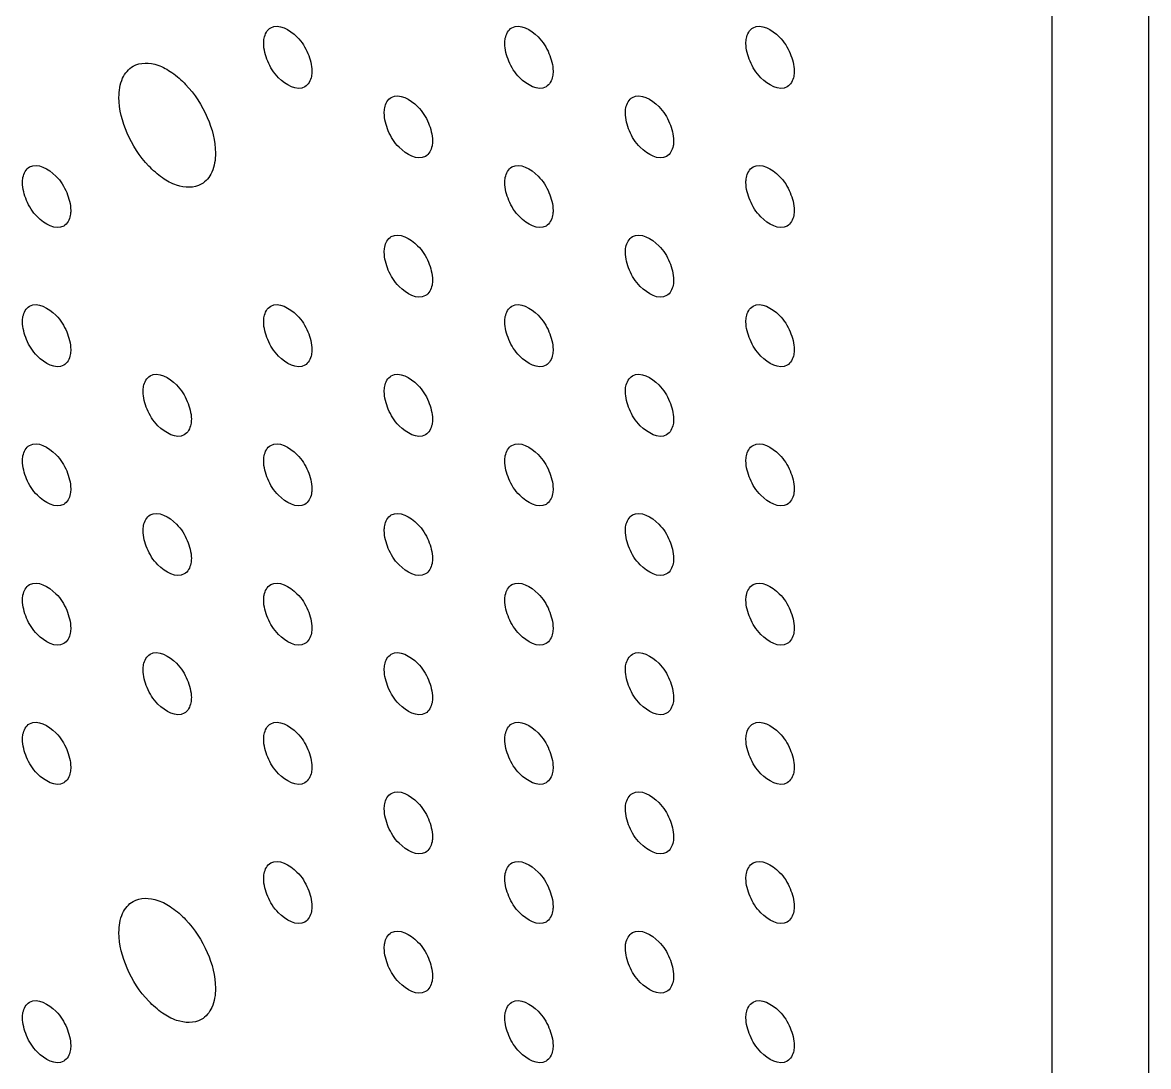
# Model space of a CAD drawing. Header units: millimetres. Extents: x 0 to 1189, y 0 to 858.
# Drawn here: x 949.39 to 982.41, y 477.22 to 507.84 of the extents above; entities that cross this region are included whole.
import ezdxf

# ---------------------------------------------------------------- set-up
doc = ezdxf.new("R2010")
doc.units = ezdxf.units.MM
doc.header["$LTSCALE"] = 65.395
doc.layers.get('0').update_dxf_attribs({"linetype": 'CONTINUOUS'})
doc.layers.add('AXIS', color=7, linetype='CONTINUOUS')

msp = doc.modelspace()

# ---------------------------------------------------------------- linework, layer by layer
at = {"color": 7, "linetype": 'Continuous'}
for p, q in [((982.409, 641.721), (982.409, 366.56)), ((979.581, 364.927), (979.581, 640.088))]:
    msp.add_line(p, q, dxfattribs=at)
at = {"layer": 'AXIS', "color": 7, "linetype": 'Continuous'}
for points, knots in [([(956.671, 507.688), (956.907, 507.824), (957.46, 507.494), (957.773, 506.967), (957.879, 506.593), (957.879, 506.414)], [0, 0, 0, 0, 0.422457, 0.722247, 1, 1, 1, 1]), ([(963.743, 507.688), (963.978, 507.824), (964.531, 507.494), (964.844, 506.967), (964.95, 506.593), (964.95, 506.414)], [0, 0, 0, 0, 0.422457, 0.722247, 1, 1, 1, 1]), ([(970.814, 507.688), (971.049, 507.824), (971.603, 507.494), (971.915, 506.967), (972.021, 506.593), (972.021, 506.414)], [0, 0, 0, 0, 0.422457, 0.722247, 1, 1, 1, 1]), ([(956.465, 507.23), (956.465, 507.281), (956.477, 507.45), (956.567, 507.627), (956.671, 507.688)], [0, 0, 0, 0, 0.294485, 1, 1, 1, 1]), ([(963.536, 507.23), (963.536, 507.281), (963.548, 507.45), (963.638, 507.627), (963.743, 507.688)], [0, 0, 0, 0, 0.294485, 1, 1, 1, 1]), ([(970.607, 507.23), (970.607, 507.281), (970.619, 507.45), (970.709, 507.627), (970.814, 507.688)], [0, 0, 0, 0, 0.294485, 1, 1, 1, 1]), ([(957.673, 505.956), (957.438, 505.82), (956.884, 506.15), (956.571, 506.677), (956.465, 507.051), (956.465, 507.23)], [0, 0, 0, 0, 0.422457, 0.722247, 1, 1, 1, 1]), ([(964.744, 505.956), (964.509, 505.82), (963.955, 506.15), (963.642, 506.677), (963.536, 507.052), (963.536, 507.23)], [0, 0, 0, 0, 0.422457, 0.722247, 1, 1, 1, 1]), ([(971.815, 505.956), (971.58, 505.82), (971.026, 506.15), (970.713, 506.677), (970.607, 507.052), (970.607, 507.23)], [0, 0, 0, 0, 0.422457, 0.722247, 1, 1, 1, 1]), ([(952.222, 505.647), (952.222, 505.838), (952.269, 506.193), (952.502, 506.484), (952.637, 506.562)], [0, 0, 0, 0, 0.55075, 1, 1, 1, 1]), ([(952.637, 506.562), (952.846, 506.683), (953.304, 506.66), (953.802, 506.377), (954.347, 505.898), (954.854, 505.111), (955.051, 504.371), (955.051, 504.014)], [0, 0, 0, 0, 0.183292, 0.301476, 0.436207, 0.728901, 1, 1, 1, 1]), ([(957.879, 506.414), (957.879, 506.363), (957.868, 506.194), (957.777, 506.017), (957.673, 505.956)], [0, 0, 0, 0, 0.294485, 1, 1, 1, 1]), ([(964.95, 506.414), (964.95, 506.363), (964.939, 506.194), (964.848, 506.017), (964.744, 505.956)], [0, 0, 0, 0, 0.294485, 1, 1, 1, 1]), ([(972.021, 506.414), (972.021, 506.363), (972.01, 506.195), (971.919, 506.017), (971.815, 505.956)], [0, 0, 0, 0, 0.294485, 1, 1, 1, 1]), ([(954.637, 503.098), (954.427, 502.978), (953.969, 503.001), (953.471, 503.283), (952.926, 503.762), (952.419, 504.549), (952.222, 505.289), (952.222, 505.647)], [0, 0, 0, 0, 0.183292, 0.301476, 0.436207, 0.728901, 1, 1, 1, 1]), ([(960.001, 505.189), (960.001, 505.239), (960.012, 505.408), (960.103, 505.586), (960.207, 505.646)], [0, 0, 0, 0, 0.294485, 1, 1, 1, 1]), ([(960.207, 505.646), (960.442, 505.783), (960.996, 505.452), (961.309, 504.926), (961.415, 504.551), (961.415, 504.373)], [0, 0, 0, 0, 0.422457, 0.722247, 1, 1, 1, 1]), ([(967.072, 505.189), (967.072, 505.239), (967.083, 505.408), (967.174, 505.586), (967.278, 505.646)], [0, 0, 0, 0, 0.294485, 1, 1, 1, 1]), ([(967.278, 505.646), (967.513, 505.783), (968.067, 505.452), (968.38, 504.926), (968.486, 504.551), (968.486, 504.373)], [0, 0, 0, 0, 0.422457, 0.722247, 1, 1, 1, 1]), ([(961.208, 503.915), (960.973, 503.779), (960.419, 504.109), (960.107, 504.635), (960.001, 505.01), (960.001, 505.189)], [0, 0, 0, 0, 0.422457, 0.722247, 1, 1, 1, 1]), ([(968.279, 503.915), (968.044, 503.779), (967.491, 504.109), (967.178, 504.636), (967.072, 505.01), (967.072, 505.189)], [0, 0, 0, 0, 0.422457, 0.722247, 1, 1, 1, 1]), ([(961.415, 504.373), (961.415, 504.322), (961.403, 504.153), (961.313, 503.976), (961.208, 503.915)], [0, 0, 0, 0, 0.294485, 1, 1, 1, 1]), ([(968.486, 504.373), (968.486, 504.322), (968.474, 504.153), (968.384, 503.976), (968.279, 503.915)], [0, 0, 0, 0, 0.294485, 1, 1, 1, 1]), ([(955.051, 504.014), (955.051, 503.823), (955.004, 503.468), (954.772, 503.176), (954.637, 503.098)], [0, 0, 0, 0, 0.55075, 1, 1, 1, 1]), ([(949.394, 503.148), (949.394, 503.198), (949.405, 503.367), (949.496, 503.544), (949.6, 503.605)], [0, 0, 0, 0, 0.294485, 1, 1, 1, 1]), ([(949.6, 503.605), (949.835, 503.742), (950.389, 503.411), (950.702, 502.885), (950.808, 502.51), (950.808, 502.331)], [0, 0, 0, 0, 0.422457, 0.722247, 1, 1, 1, 1]), ([(963.536, 503.148), (963.536, 503.198), (963.548, 503.367), (963.638, 503.544), (963.743, 503.605)], [0, 0, 0, 0, 0.294485, 1, 1, 1, 1]), ([(963.743, 503.605), (963.978, 503.742), (964.531, 503.411), (964.844, 502.885), (964.95, 502.51), (964.95, 502.331)], [0, 0, 0, 0, 0.422457, 0.722247, 1, 1, 1, 1]), ([(970.607, 503.148), (970.607, 503.198), (970.619, 503.367), (970.709, 503.545), (970.814, 503.605)], [0, 0, 0, 0, 0.294485, 1, 1, 1, 1]), ([(970.814, 503.605), (971.049, 503.742), (971.603, 503.411), (971.915, 502.885), (972.021, 502.51), (972.021, 502.331)], [0, 0, 0, 0, 0.422457, 0.722247, 1, 1, 1, 1]), ([(950.602, 501.874), (950.367, 501.737), (949.813, 502.068), (949.5, 502.594), (949.394, 502.969), (949.394, 503.148)], [0, 0, 0, 0, 0.422457, 0.722247, 1, 1, 1, 1]), ([(964.744, 501.874), (964.509, 501.737), (963.955, 502.068), (963.642, 502.594), (963.536, 502.969), (963.536, 503.148)], [0, 0, 0, 0, 0.422457, 0.722247, 1, 1, 1, 1]), ([(971.815, 501.874), (971.58, 501.737), (971.026, 502.068), (970.713, 502.594), (970.607, 502.969), (970.607, 503.148)], [0, 0, 0, 0, 0.422457, 0.722247, 1, 1, 1, 1]), ([(950.808, 502.331), (950.808, 502.281), (950.797, 502.112), (950.706, 501.934), (950.602, 501.874)], [0, 0, 0, 0, 0.294485, 1, 1, 1, 1]), ([(964.95, 502.331), (964.95, 502.281), (964.939, 502.112), (964.848, 501.935), (964.744, 501.874)], [0, 0, 0, 0, 0.294485, 1, 1, 1, 1]), ([(972.021, 502.331), (972.021, 502.281), (972.01, 502.112), (971.919, 501.935), (971.815, 501.874)], [0, 0, 0, 0, 0.294485, 1, 1, 1, 1]), ([(960.001, 501.106), (960.001, 501.157), (960.012, 501.326), (960.103, 501.503), (960.207, 501.564)], [0, 0, 0, 0, 0.294485, 1, 1, 1, 1]), ([(960.207, 501.564), (960.442, 501.7), (960.996, 501.37), (961.309, 500.844), (961.415, 500.469), (961.415, 500.29)], [0, 0, 0, 0, 0.422457, 0.722247, 1, 1, 1, 1]), ([(967.072, 501.107), (967.072, 501.157), (967.083, 501.326), (967.174, 501.503), (967.278, 501.564)], [0, 0, 0, 0, 0.294485, 1, 1, 1, 1]), ([(967.278, 501.564), (967.513, 501.701), (968.067, 501.37), (968.38, 500.844), (968.486, 500.469), (968.486, 500.29)], [0, 0, 0, 0, 0.422457, 0.722247, 1, 1, 1, 1]), ([(961.208, 499.833), (960.973, 499.696), (960.419, 500.027), (960.107, 500.553), (960.001, 500.928), (960.001, 501.106)], [0, 0, 0, 0, 0.422457, 0.722247, 1, 1, 1, 1]), ([(968.279, 499.833), (968.044, 499.696), (967.491, 500.027), (967.178, 500.553), (967.072, 500.928), (967.072, 501.107)], [0, 0, 0, 0, 0.422457, 0.722247, 1, 1, 1, 1]), ([(961.415, 500.29), (961.415, 500.24), (961.403, 500.071), (961.313, 499.893), (961.208, 499.833)], [0, 0, 0, 0, 0.294485, 1, 1, 1, 1]), ([(968.486, 500.29), (968.486, 500.24), (968.474, 500.071), (968.384, 499.893), (968.279, 499.833)], [0, 0, 0, 0, 0.294485, 1, 1, 1, 1]), ([(949.394, 499.065), (949.394, 499.116), (949.405, 499.284), (949.496, 499.462), (949.6, 499.523)], [0, 0, 0, 0, 0.294485, 1, 1, 1, 1]), ([(949.6, 499.523), (949.835, 499.659), (950.389, 499.329), (950.702, 498.802), (950.808, 498.427), (950.808, 498.249)], [0, 0, 0, 0, 0.422457, 0.722247, 1, 1, 1, 1]), ([(956.465, 499.065), (956.465, 499.116), (956.477, 499.285), (956.567, 499.462), (956.671, 499.523)], [0, 0, 0, 0, 0.294485, 1, 1, 1, 1]), ([(956.671, 499.523), (956.907, 499.659), (957.46, 499.329), (957.773, 498.802), (957.879, 498.427), (957.879, 498.249)], [0, 0, 0, 0, 0.422457, 0.722247, 1, 1, 1, 1]), ([(963.536, 499.065), (963.536, 499.116), (963.548, 499.285), (963.638, 499.462), (963.743, 499.523)], [0, 0, 0, 0, 0.294485, 1, 1, 1, 1]), ([(963.743, 499.523), (963.978, 499.659), (964.531, 499.329), (964.844, 498.802), (964.95, 498.428), (964.95, 498.249)], [0, 0, 0, 0, 0.422457, 0.722247, 1, 1, 1, 1]), ([(970.607, 499.065), (970.607, 499.116), (970.619, 499.285), (970.709, 499.462), (970.814, 499.523)], [0, 0, 0, 0, 0.294485, 1, 1, 1, 1]), ([(970.814, 499.523), (971.049, 499.659), (971.603, 499.329), (971.915, 498.802), (972.021, 498.428), (972.021, 498.249)], [0, 0, 0, 0, 0.422457, 0.722247, 1, 1, 1, 1]), ([(950.602, 497.791), (950.367, 497.655), (949.813, 497.985), (949.5, 498.512), (949.394, 498.886), (949.394, 499.065)], [0, 0, 0, 0, 0.422457, 0.722247, 1, 1, 1, 1]), ([(957.673, 497.791), (957.438, 497.655), (956.884, 497.985), (956.571, 498.512), (956.465, 498.886), (956.465, 499.065)], [0, 0, 0, 0, 0.422457, 0.722247, 1, 1, 1, 1]), ([(964.744, 497.791), (964.509, 497.655), (963.955, 497.985), (963.642, 498.512), (963.536, 498.886), (963.536, 499.065)], [0, 0, 0, 0, 0.422457, 0.722247, 1, 1, 1, 1]), ([(971.815, 497.791), (971.58, 497.655), (971.026, 497.985), (970.713, 498.512), (970.607, 498.887), (970.607, 499.065)], [0, 0, 0, 0, 0.422457, 0.722247, 1, 1, 1, 1]), ([(950.808, 498.249), (950.808, 498.198), (950.797, 498.029), (950.706, 497.852), (950.602, 497.791)], [0, 0, 0, 0, 0.294485, 1, 1, 1, 1]), ([(957.879, 498.249), (957.879, 498.198), (957.868, 498.029), (957.777, 497.852), (957.673, 497.791)], [0, 0, 0, 0, 0.294485, 1, 1, 1, 1]), ([(964.95, 498.249), (964.95, 498.198), (964.939, 498.029), (964.848, 497.852), (964.744, 497.791)], [0, 0, 0, 0, 0.294485, 1, 1, 1, 1]), ([(972.021, 498.249), (972.021, 498.198), (972.01, 498.03), (971.919, 497.852), (971.815, 497.791)], [0, 0, 0, 0, 0.294485, 1, 1, 1, 1]), ([(953.136, 497.481), (953.371, 497.618), (953.925, 497.287), (954.238, 496.761), (954.344, 496.386), (954.344, 496.207)], [0, 0, 0, 0, 0.422457, 0.722247, 1, 1, 1, 1]), ([(960.207, 497.481), (960.442, 497.618), (960.996, 497.287), (961.309, 496.761), (961.415, 496.386), (961.415, 496.208)], [0, 0, 0, 0, 0.422457, 0.722247, 1, 1, 1, 1]), ([(967.278, 497.481), (967.513, 497.618), (968.067, 497.287), (968.38, 496.761), (968.486, 496.386), (968.486, 496.208)], [0, 0, 0, 0, 0.422457, 0.722247, 1, 1, 1, 1]), ([(952.93, 497.024), (952.93, 497.074), (952.941, 497.243), (953.032, 497.421), (953.136, 497.481)], [0, 0, 0, 0, 0.294485, 1, 1, 1, 1]), ([(960.001, 497.024), (960.001, 497.074), (960.012, 497.243), (960.103, 497.421), (960.207, 497.481)], [0, 0, 0, 0, 0.294485, 1, 1, 1, 1]), ([(967.072, 497.024), (967.072, 497.074), (967.083, 497.243), (967.174, 497.421), (967.278, 497.481)], [0, 0, 0, 0, 0.294485, 1, 1, 1, 1]), ([(954.137, 495.75), (953.902, 495.613), (953.348, 495.944), (953.036, 496.47), (952.93, 496.845), (952.93, 497.024)], [0, 0, 0, 0, 0.422457, 0.722247, 1, 1, 1, 1]), ([(961.208, 495.75), (960.973, 495.614), (960.419, 495.944), (960.107, 496.47), (960.001, 496.845), (960.001, 497.024)], [0, 0, 0, 0, 0.422457, 0.722247, 1, 1, 1, 1]), ([(968.279, 495.75), (968.044, 495.614), (967.491, 495.944), (967.178, 496.471), (967.072, 496.845), (967.072, 497.024)], [0, 0, 0, 0, 0.422457, 0.722247, 1, 1, 1, 1]), ([(954.344, 496.207), (954.344, 496.157), (954.332, 495.988), (954.242, 495.811), (954.137, 495.75)], [0, 0, 0, 0, 0.294485, 1, 1, 1, 1]), ([(961.415, 496.208), (961.415, 496.157), (961.403, 495.988), (961.313, 495.811), (961.208, 495.75)], [0, 0, 0, 0, 0.294485, 1, 1, 1, 1]), ([(968.486, 496.208), (968.486, 496.157), (968.474, 495.988), (968.384, 495.811), (968.279, 495.75)], [0, 0, 0, 0, 0.294485, 1, 1, 1, 1]), ([(949.6, 495.44), (949.835, 495.577), (950.389, 495.246), (950.702, 494.72), (950.808, 494.345), (950.808, 494.166)], [0, 0, 0, 0, 0.422457, 0.722247, 1, 1, 1, 1]), ([(956.671, 495.44), (956.907, 495.577), (957.46, 495.246), (957.773, 494.72), (957.879, 494.345), (957.879, 494.166)], [0, 0, 0, 0, 0.422457, 0.722247, 1, 1, 1, 1]), ([(963.743, 495.44), (963.978, 495.577), (964.531, 495.246), (964.844, 494.72), (964.95, 494.345), (964.95, 494.166)], [0, 0, 0, 0, 0.422457, 0.722247, 1, 1, 1, 1]), ([(970.814, 495.44), (971.049, 495.577), (971.603, 495.246), (971.915, 494.72), (972.021, 494.345), (972.021, 494.166)], [0, 0, 0, 0, 0.422457, 0.722247, 1, 1, 1, 1]), ([(949.394, 494.983), (949.394, 495.033), (949.405, 495.202), (949.496, 495.379), (949.6, 495.44)], [0, 0, 0, 0, 0.294485, 1, 1, 1, 1]), ([(956.465, 494.983), (956.465, 495.033), (956.477, 495.202), (956.567, 495.379), (956.671, 495.44)], [0, 0, 0, 0, 0.294485, 1, 1, 1, 1]), ([(963.536, 494.983), (963.536, 495.033), (963.548, 495.202), (963.638, 495.379), (963.743, 495.44)], [0, 0, 0, 0, 0.294485, 1, 1, 1, 1]), ([(970.607, 494.983), (970.607, 495.033), (970.619, 495.202), (970.709, 495.38), (970.814, 495.44)], [0, 0, 0, 0, 0.294485, 1, 1, 1, 1]), ([(950.602, 493.709), (950.367, 493.572), (949.813, 493.903), (949.5, 494.429), (949.394, 494.804), (949.394, 494.983)], [0, 0, 0, 0, 0.422457, 0.722247, 1, 1, 1, 1]), ([(957.673, 493.709), (957.438, 493.572), (956.884, 493.903), (956.571, 494.429), (956.465, 494.804), (956.465, 494.983)], [0, 0, 0, 0, 0.422457, 0.722247, 1, 1, 1, 1]), ([(964.744, 493.709), (964.509, 493.572), (963.955, 493.903), (963.642, 494.429), (963.536, 494.804), (963.536, 494.983)], [0, 0, 0, 0, 0.422457, 0.722247, 1, 1, 1, 1]), ([(971.815, 493.709), (971.58, 493.572), (971.026, 493.903), (970.713, 494.429), (970.607, 494.804), (970.607, 494.983)], [0, 0, 0, 0, 0.422457, 0.722247, 1, 1, 1, 1]), ([(950.808, 494.166), (950.808, 494.116), (950.797, 493.947), (950.706, 493.769), (950.602, 493.709)], [0, 0, 0, 0, 0.294485, 1, 1, 1, 1]), ([(957.879, 494.166), (957.879, 494.116), (957.868, 493.947), (957.777, 493.77), (957.673, 493.709)], [0, 0, 0, 0, 0.294485, 1, 1, 1, 1]), ([(964.95, 494.166), (964.95, 494.116), (964.939, 493.947), (964.848, 493.77), (964.744, 493.709)], [0, 0, 0, 0, 0.294485, 1, 1, 1, 1]), ([(972.021, 494.166), (972.021, 494.116), (972.01, 493.947), (971.919, 493.77), (971.815, 493.709)], [0, 0, 0, 0, 0.294485, 1, 1, 1, 1]), ([(952.93, 492.941), (952.93, 492.992), (952.941, 493.161), (953.032, 493.338), (953.136, 493.399)], [0, 0, 0, 0, 0.294485, 1, 1, 1, 1]), ([(953.136, 493.399), (953.371, 493.535), (953.925, 493.205), (954.238, 492.678), (954.344, 492.304), (954.344, 492.125)], [0, 0, 0, 0, 0.422457, 0.722247, 1, 1, 1, 1]), ([(960.001, 492.941), (960.001, 492.992), (960.012, 493.161), (960.103, 493.338), (960.207, 493.399)], [0, 0, 0, 0, 0.294485, 1, 1, 1, 1]), ([(960.207, 493.399), (960.442, 493.535), (960.996, 493.205), (961.309, 492.679), (961.415, 492.304), (961.415, 492.125)], [0, 0, 0, 0, 0.422457, 0.722247, 1, 1, 1, 1]), ([(967.072, 492.942), (967.072, 492.992), (967.083, 493.161), (967.174, 493.338), (967.278, 493.399)], [0, 0, 0, 0, 0.294485, 1, 1, 1, 1]), ([(967.278, 493.399), (967.513, 493.536), (968.067, 493.205), (968.38, 492.679), (968.486, 492.304), (968.486, 492.125)], [0, 0, 0, 0, 0.422457, 0.722247, 1, 1, 1, 1]), ([(954.137, 491.668), (953.902, 491.531), (953.348, 491.862), (953.036, 492.388), (952.93, 492.763), (952.93, 492.941)], [0, 0, 0, 0, 0.422457, 0.722247, 1, 1, 1, 1]), ([(961.208, 491.668), (960.973, 491.531), (960.419, 491.862), (960.107, 492.388), (960.001, 492.763), (960.001, 492.941)], [0, 0, 0, 0, 0.422457, 0.722247, 1, 1, 1, 1]), ([(968.279, 491.668), (968.044, 491.531), (967.491, 491.862), (967.178, 492.388), (967.072, 492.763), (967.072, 492.942)], [0, 0, 0, 0, 0.422457, 0.722247, 1, 1, 1, 1]), ([(954.344, 492.125), (954.344, 492.075), (954.332, 491.906), (954.242, 491.728), (954.137, 491.668)], [0, 0, 0, 0, 0.294485, 1, 1, 1, 1]), ([(961.415, 492.125), (961.415, 492.075), (961.403, 491.906), (961.313, 491.728), (961.208, 491.668)], [0, 0, 0, 0, 0.294485, 1, 1, 1, 1]), ([(968.486, 492.125), (968.486, 492.075), (968.474, 491.906), (968.384, 491.728), (968.279, 491.668)], [0, 0, 0, 0, 0.294485, 1, 1, 1, 1]), ([(949.394, 490.9), (949.394, 490.951), (949.405, 491.119), (949.496, 491.297), (949.6, 491.358)], [0, 0, 0, 0, 0.294485, 1, 1, 1, 1]), ([(949.6, 491.358), (949.835, 491.494), (950.389, 491.164), (950.702, 490.637), (950.808, 490.262), (950.808, 490.084)], [0, 0, 0, 0, 0.422457, 0.722247, 1, 1, 1, 1]), ([(956.465, 490.9), (956.465, 490.951), (956.477, 491.12), (956.567, 491.297), (956.671, 491.358)], [0, 0, 0, 0, 0.294485, 1, 1, 1, 1]), ([(956.671, 491.358), (956.907, 491.494), (957.46, 491.164), (957.773, 490.637), (957.879, 490.262), (957.879, 490.084)], [0, 0, 0, 0, 0.422457, 0.722247, 1, 1, 1, 1]), ([(963.536, 490.9), (963.536, 490.951), (963.548, 491.12), (963.638, 491.297), (963.743, 491.358)], [0, 0, 0, 0, 0.294485, 1, 1, 1, 1]), ([(963.743, 491.358), (963.978, 491.494), (964.531, 491.164), (964.844, 490.637), (964.95, 490.263), (964.95, 490.084)], [0, 0, 0, 0, 0.422457, 0.722247, 1, 1, 1, 1]), ([(970.607, 490.9), (970.607, 490.951), (970.619, 491.12), (970.709, 491.297), (970.814, 491.358)], [0, 0, 0, 0, 0.294485, 1, 1, 1, 1]), ([(970.814, 491.358), (971.049, 491.494), (971.603, 491.164), (971.915, 490.637), (972.021, 490.263), (972.021, 490.084)], [0, 0, 0, 0, 0.422457, 0.722247, 1, 1, 1, 1]), ([(950.602, 489.626), (950.367, 489.49), (949.813, 489.82), (949.5, 490.347), (949.394, 490.721), (949.394, 490.9)], [0, 0, 0, 0, 0.422457, 0.722247, 1, 1, 1, 1]), ([(957.673, 489.626), (957.438, 489.49), (956.884, 489.82), (956.571, 490.347), (956.465, 490.721), (956.465, 490.9)], [0, 0, 0, 0, 0.422457, 0.722247, 1, 1, 1, 1]), ([(964.744, 489.626), (964.509, 489.49), (963.955, 489.82), (963.642, 490.347), (963.536, 490.721), (963.536, 490.9)], [0, 0, 0, 0, 0.422457, 0.722247, 1, 1, 1, 1]), ([(971.815, 489.626), (971.58, 489.49), (971.026, 489.82), (970.713, 490.347), (970.607, 490.722), (970.607, 490.9)], [0, 0, 0, 0, 0.422457, 0.722247, 1, 1, 1, 1]), ([(950.808, 490.084), (950.808, 490.033), (950.797, 489.864), (950.706, 489.687), (950.602, 489.626)], [0, 0, 0, 0, 0.294485, 1, 1, 1, 1]), ([(957.879, 490.084), (957.879, 490.033), (957.868, 489.864), (957.777, 489.687), (957.673, 489.626)], [0, 0, 0, 0, 0.294485, 1, 1, 1, 1]), ([(964.95, 490.084), (964.95, 490.033), (964.939, 489.864), (964.848, 489.687), (964.744, 489.626)], [0, 0, 0, 0, 0.294485, 1, 1, 1, 1]), ([(972.021, 490.084), (972.021, 490.033), (972.01, 489.865), (971.919, 489.687), (971.815, 489.626)], [0, 0, 0, 0, 0.294485, 1, 1, 1, 1]), ([(952.93, 488.859), (952.93, 488.909), (952.941, 489.078), (953.032, 489.256), (953.136, 489.316)], [0, 0, 0, 0, 0.294485, 1, 1, 1, 1]), ([(953.136, 489.316), (953.371, 489.453), (953.925, 489.122), (954.238, 488.596), (954.344, 488.221), (954.344, 488.042)], [0, 0, 0, 0, 0.422457, 0.722247, 1, 1, 1, 1]), ([(960.001, 488.859), (960.001, 488.909), (960.012, 489.078), (960.103, 489.256), (960.207, 489.316)], [0, 0, 0, 0, 0.294485, 1, 1, 1, 1]), ([(960.207, 489.316), (960.442, 489.453), (960.996, 489.122), (961.309, 488.596), (961.415, 488.221), (961.415, 488.042)], [0, 0, 0, 0, 0.422457, 0.722247, 1, 1, 1, 1]), ([(967.072, 488.859), (967.072, 488.909), (967.083, 489.078), (967.174, 489.256), (967.278, 489.316)], [0, 0, 0, 0, 0.294485, 1, 1, 1, 1]), ([(967.278, 489.316), (967.513, 489.453), (968.067, 489.122), (968.38, 488.596), (968.486, 488.221), (968.486, 488.043)], [0, 0, 0, 0, 0.422457, 0.722247, 1, 1, 1, 1]), ([(954.137, 487.585), (953.902, 487.448), (953.348, 487.779), (953.036, 488.305), (952.93, 488.68), (952.93, 488.859)], [0, 0, 0, 0, 0.422457, 0.722247, 1, 1, 1, 1]), ([(961.208, 487.585), (960.973, 487.448), (960.419, 487.779), (960.107, 488.305), (960.001, 488.68), (960.001, 488.859)], [0, 0, 0, 0, 0.422457, 0.722247, 1, 1, 1, 1]), ([(968.279, 487.585), (968.044, 487.449), (967.491, 487.779), (967.178, 488.306), (967.072, 488.68), (967.072, 488.859)], [0, 0, 0, 0, 0.422457, 0.722247, 1, 1, 1, 1]), ([(954.344, 488.042), (954.344, 487.992), (954.332, 487.823), (954.242, 487.646), (954.137, 487.585)], [0, 0, 0, 0, 0.294485, 1, 1, 1, 1]), ([(961.415, 488.042), (961.415, 487.992), (961.403, 487.823), (961.313, 487.646), (961.208, 487.585)], [0, 0, 0, 0, 0.294485, 1, 1, 1, 1]), ([(968.486, 488.043), (968.486, 487.992), (968.474, 487.823), (968.384, 487.646), (968.279, 487.585)], [0, 0, 0, 0, 0.294485, 1, 1, 1, 1]), ([(949.6, 487.275), (949.835, 487.412), (950.389, 487.081), (950.702, 486.555), (950.808, 486.18), (950.808, 486.001)], [0, 0, 0, 0, 0.422457, 0.722247, 1, 1, 1, 1]), ([(956.671, 487.275), (956.907, 487.412), (957.46, 487.081), (957.773, 486.555), (957.879, 486.18), (957.879, 486.001)], [0, 0, 0, 0, 0.422457, 0.722247, 1, 1, 1, 1]), ([(963.743, 487.275), (963.978, 487.412), (964.531, 487.081), (964.844, 486.555), (964.95, 486.18), (964.95, 486.001)], [0, 0, 0, 0, 0.422457, 0.722247, 1, 1, 1, 1]), ([(970.814, 487.275), (971.049, 487.412), (971.603, 487.081), (971.915, 486.555), (972.021, 486.18), (972.021, 486.001)], [0, 0, 0, 0, 0.422457, 0.722247, 1, 1, 1, 1]), ([(949.394, 486.818), (949.394, 486.868), (949.405, 487.037), (949.496, 487.214), (949.6, 487.275)], [0, 0, 0, 0, 0.294485, 1, 1, 1, 1]), ([(956.465, 486.818), (956.465, 486.868), (956.477, 487.037), (956.567, 487.214), (956.671, 487.275)], [0, 0, 0, 0, 0.294485, 1, 1, 1, 1]), ([(963.536, 486.818), (963.536, 486.868), (963.548, 487.037), (963.638, 487.214), (963.743, 487.275)], [0, 0, 0, 0, 0.294485, 1, 1, 1, 1]), ([(970.607, 486.818), (970.607, 486.868), (970.619, 487.037), (970.709, 487.215), (970.814, 487.275)], [0, 0, 0, 0, 0.294485, 1, 1, 1, 1]), ([(950.602, 485.544), (950.367, 485.407), (949.813, 485.738), (949.5, 486.264), (949.394, 486.639), (949.394, 486.818)], [0, 0, 0, 0, 0.422457, 0.722247, 1, 1, 1, 1]), ([(957.673, 485.544), (957.438, 485.407), (956.884, 485.738), (956.571, 486.264), (956.465, 486.639), (956.465, 486.818)], [0, 0, 0, 0, 0.422457, 0.722247, 1, 1, 1, 1]), ([(964.744, 485.544), (964.509, 485.407), (963.955, 485.738), (963.642, 486.264), (963.536, 486.639), (963.536, 486.818)], [0, 0, 0, 0, 0.422457, 0.722247, 1, 1, 1, 1]), ([(971.815, 485.544), (971.58, 485.407), (971.026, 485.738), (970.713, 486.264), (970.607, 486.639), (970.607, 486.818)], [0, 0, 0, 0, 0.422457, 0.722247, 1, 1, 1, 1]), ([(950.808, 486.001), (950.808, 485.951), (950.797, 485.782), (950.706, 485.604), (950.602, 485.544)], [0, 0, 0, 0, 0.294485, 1, 1, 1, 1]), ([(957.879, 486.001), (957.879, 485.951), (957.868, 485.782), (957.777, 485.605), (957.673, 485.544)], [0, 0, 0, 0, 0.294485, 1, 1, 1, 1]), ([(964.95, 486.001), (964.95, 485.951), (964.939, 485.782), (964.848, 485.605), (964.744, 485.544)], [0, 0, 0, 0, 0.294485, 1, 1, 1, 1]), ([(972.021, 486.001), (972.021, 485.951), (972.01, 485.782), (971.919, 485.605), (971.815, 485.544)], [0, 0, 0, 0, 0.294485, 1, 1, 1, 1]), ([(960.207, 485.234), (960.442, 485.37), (960.996, 485.04), (961.309, 484.514), (961.415, 484.139), (961.415, 483.96)], [0, 0, 0, 0, 0.422457, 0.722247, 1, 1, 1, 1]), ([(967.278, 485.234), (967.513, 485.371), (968.067, 485.04), (968.38, 484.514), (968.486, 484.139), (968.486, 483.96)], [0, 0, 0, 0, 0.422457, 0.722247, 1, 1, 1, 1]), ([(960.001, 484.776), (960.001, 484.827), (960.012, 484.996), (960.103, 485.173), (960.207, 485.234)], [0, 0, 0, 0, 0.294485, 1, 1, 1, 1]), ([(967.072, 484.777), (967.072, 484.827), (967.083, 484.996), (967.174, 485.173), (967.278, 485.234)], [0, 0, 0, 0, 0.294485, 1, 1, 1, 1]), ([(961.208, 483.503), (960.973, 483.366), (960.419, 483.697), (960.107, 484.223), (960.001, 484.598), (960.001, 484.776)], [0, 0, 0, 0, 0.422457, 0.722247, 1, 1, 1, 1]), ([(968.279, 483.503), (968.044, 483.366), (967.491, 483.697), (967.178, 484.223), (967.072, 484.598), (967.072, 484.777)], [0, 0, 0, 0, 0.422457, 0.722247, 1, 1, 1, 1]), ([(961.415, 483.96), (961.415, 483.91), (961.403, 483.741), (961.313, 483.563), (961.208, 483.503)], [0, 0, 0, 0, 0.294485, 1, 1, 1, 1]), ([(968.486, 483.96), (968.486, 483.91), (968.474, 483.741), (968.384, 483.563), (968.279, 483.503)], [0, 0, 0, 0, 0.294485, 1, 1, 1, 1]), ([(956.465, 482.735), (956.465, 482.786), (956.477, 482.954), (956.567, 483.132), (956.671, 483.193)], [0, 0, 0, 0, 0.294485, 1, 1, 1, 1]), ([(956.671, 483.193), (956.907, 483.329), (957.46, 482.999), (957.773, 482.472), (957.879, 482.097), (957.879, 481.919)], [0, 0, 0, 0, 0.422457, 0.722247, 1, 1, 1, 1]), ([(963.536, 482.735), (963.536, 482.786), (963.548, 482.955), (963.638, 483.132), (963.743, 483.193)], [0, 0, 0, 0, 0.294485, 1, 1, 1, 1]), ([(963.743, 483.193), (963.978, 483.329), (964.531, 482.999), (964.844, 482.472), (964.95, 482.098), (964.95, 481.919)], [0, 0, 0, 0, 0.422457, 0.722247, 1, 1, 1, 1]), ([(970.607, 482.735), (970.607, 482.786), (970.619, 482.955), (970.709, 483.132), (970.814, 483.193)], [0, 0, 0, 0, 0.294485, 1, 1, 1, 1]), ([(970.814, 483.193), (971.049, 483.329), (971.603, 482.999), (971.915, 482.472), (972.021, 482.098), (972.021, 481.919)], [0, 0, 0, 0, 0.422457, 0.722247, 1, 1, 1, 1]), ([(957.673, 481.461), (957.438, 481.325), (956.884, 481.655), (956.571, 482.182), (956.465, 482.556), (956.465, 482.735)], [0, 0, 0, 0, 0.422457, 0.722247, 1, 1, 1, 1]), ([(964.744, 481.461), (964.509, 481.325), (963.955, 481.655), (963.642, 482.182), (963.536, 482.556), (963.536, 482.735)], [0, 0, 0, 0, 0.422457, 0.722247, 1, 1, 1, 1]), ([(971.815, 481.461), (971.58, 481.325), (971.026, 481.655), (970.713, 482.182), (970.607, 482.557), (970.607, 482.735)], [0, 0, 0, 0, 0.422457, 0.722247, 1, 1, 1, 1]), ([(952.222, 481.152), (952.222, 481.343), (952.269, 481.698), (952.502, 481.989), (952.637, 482.067)], [0, 0, 0, 0, 0.55075, 1, 1, 1, 1]), ([(952.637, 482.067), (952.846, 482.188), (953.304, 482.165), (953.802, 481.882), (954.347, 481.403), (954.854, 480.616), (955.051, 479.876), (955.051, 479.519)], [0, 0, 0, 0, 0.183292, 0.301476, 0.436207, 0.728901, 1, 1, 1, 1]), ([(957.879, 481.919), (957.879, 481.868), (957.868, 481.699), (957.777, 481.522), (957.673, 481.461)], [0, 0, 0, 0, 0.294485, 1, 1, 1, 1]), ([(964.95, 481.919), (964.95, 481.868), (964.939, 481.699), (964.848, 481.522), (964.744, 481.461)], [0, 0, 0, 0, 0.294485, 1, 1, 1, 1]), ([(972.021, 481.919), (972.021, 481.868), (972.01, 481.7), (971.919, 481.522), (971.815, 481.461)], [0, 0, 0, 0, 0.294485, 1, 1, 1, 1]), ([(954.637, 478.603), (954.427, 478.483), (953.969, 478.506), (953.471, 478.788), (952.926, 479.267), (952.419, 480.054), (952.222, 480.794), (952.222, 481.152)], [0, 0, 0, 0, 0.183292, 0.301476, 0.436207, 0.728901, 1, 1, 1, 1]), ([(960.001, 480.694), (960.001, 480.744), (960.012, 480.913), (960.103, 481.091), (960.207, 481.151)], [0, 0, 0, 0, 0.294485, 1, 1, 1, 1]), ([(960.207, 481.151), (960.442, 481.288), (960.996, 480.957), (961.309, 480.431), (961.415, 480.056), (961.415, 479.877)], [0, 0, 0, 0, 0.422457, 0.722247, 1, 1, 1, 1]), ([(967.072, 480.694), (967.072, 480.744), (967.083, 480.913), (967.174, 481.091), (967.278, 481.151)], [0, 0, 0, 0, 0.294485, 1, 1, 1, 1]), ([(967.278, 481.151), (967.513, 481.288), (968.067, 480.957), (968.38, 480.431), (968.486, 480.056), (968.486, 479.878)], [0, 0, 0, 0, 0.422457, 0.722247, 1, 1, 1, 1]), ([(961.208, 479.42), (960.973, 479.283), (960.419, 479.614), (960.107, 480.14), (960.001, 480.515), (960.001, 480.694)], [0, 0, 0, 0, 0.422457, 0.722247, 1, 1, 1, 1]), ([(968.279, 479.42), (968.044, 479.284), (967.491, 479.614), (967.178, 480.14), (967.072, 480.515), (967.072, 480.694)], [0, 0, 0, 0, 0.422457, 0.722247, 1, 1, 1, 1]), ([(961.415, 479.877), (961.415, 479.827), (961.403, 479.658), (961.313, 479.481), (961.208, 479.42)], [0, 0, 0, 0, 0.294485, 1, 1, 1, 1]), ([(968.486, 479.878), (968.486, 479.827), (968.474, 479.658), (968.384, 479.481), (968.279, 479.42)], [0, 0, 0, 0, 0.294485, 1, 1, 1, 1]), ([(955.051, 479.519), (955.051, 479.328), (955.004, 478.973), (954.772, 478.681), (954.637, 478.603)], [0, 0, 0, 0, 0.55075, 1, 1, 1, 1]), ([(949.394, 478.653), (949.394, 478.703), (949.405, 478.872), (949.496, 479.049), (949.6, 479.11)], [0, 0, 0, 0, 0.294485, 1, 1, 1, 1]), ([(949.6, 479.11), (949.835, 479.247), (950.389, 478.916), (950.702, 478.39), (950.808, 478.015), (950.808, 477.836)], [0, 0, 0, 0, 0.422457, 0.722247, 1, 1, 1, 1]), ([(963.536, 478.653), (963.536, 478.703), (963.548, 478.872), (963.638, 479.049), (963.743, 479.11)], [0, 0, 0, 0, 0.294485, 1, 1, 1, 1]), ([(963.743, 479.11), (963.978, 479.247), (964.531, 478.916), (964.844, 478.39), (964.95, 478.015), (964.95, 477.836)], [0, 0, 0, 0, 0.422457, 0.722247, 1, 1, 1, 1]), ([(970.607, 478.653), (970.607, 478.703), (970.619, 478.872), (970.709, 479.05), (970.814, 479.11)], [0, 0, 0, 0, 0.294485, 1, 1, 1, 1]), ([(970.814, 479.11), (971.049, 479.247), (971.603, 478.916), (971.915, 478.39), (972.021, 478.015), (972.021, 477.836)], [0, 0, 0, 0, 0.422457, 0.722247, 1, 1, 1, 1]), ([(950.602, 477.379), (950.367, 477.242), (949.813, 477.573), (949.5, 478.099), (949.394, 478.474), (949.394, 478.653)], [0, 0, 0, 0, 0.422457, 0.722247, 1, 1, 1, 1]), ([(964.744, 477.379), (964.509, 477.242), (963.955, 477.573), (963.642, 478.099), (963.536, 478.474), (963.536, 478.653)], [0, 0, 0, 0, 0.422457, 0.722247, 1, 1, 1, 1]), ([(971.815, 477.379), (971.58, 477.242), (971.026, 477.573), (970.713, 478.099), (970.607, 478.474), (970.607, 478.653)], [0, 0, 0, 0, 0.422457, 0.722247, 1, 1, 1, 1]), ([(950.808, 477.836), (950.808, 477.786), (950.797, 477.617), (950.706, 477.439), (950.602, 477.379)], [0, 0, 0, 0, 0.294485, 1, 1, 1, 1]), ([(964.95, 477.836), (964.95, 477.786), (964.939, 477.617), (964.848, 477.44), (964.744, 477.379)], [0, 0, 0, 0, 0.294485, 1, 1, 1, 1]), ([(972.021, 477.836), (972.021, 477.786), (972.01, 477.617), (971.919, 477.44), (971.815, 477.379)], [0, 0, 0, 0, 0.294485, 1, 1, 1, 1])]:
    msp.add_open_spline(points, degree=3, knots=knots, dxfattribs=at)

doc.saveas('drawing.dxf')
